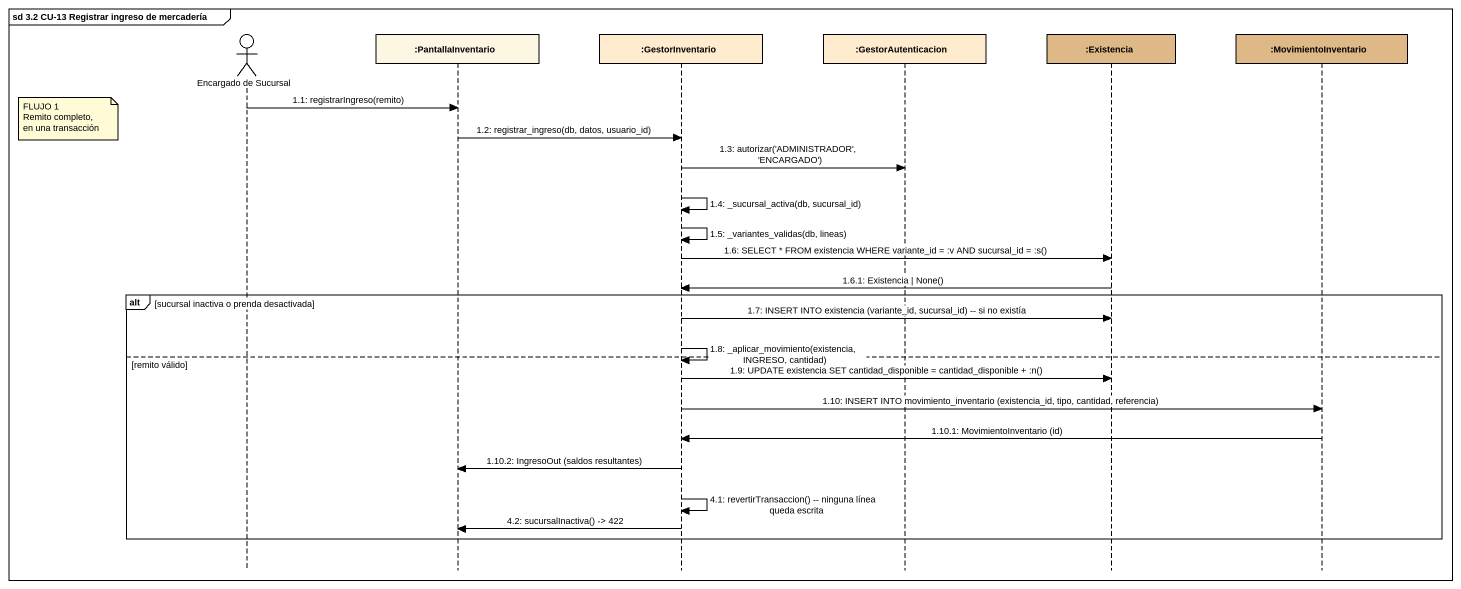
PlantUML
@startuml
mainframe sd 3.2 CU-13 Registrar ingreso de mercadería
hide footbox
actor "Encargado de Sucursal" as Encargado_de_Sucursal
participant ":PantallaInventario" as PantallaInventario
participant ":GestorInventario" as GestorInventario #FFEBCD
participant ":GestorAutenticacion" as GestorAutenticacion #FFEBCD
participant ":Existencia" as Existencia #DEB887
participant ":MovimientoInventario" as MovimientoInventario #DEB887

Encargado_de_Sucursal -> PantallaInventario : 1.1: registrarIngreso(remito)
note left of Encargado_de_Sucursal
  FLUJO 1
  Remito completo,
  en una transacción
end note
PantallaInventario -> GestorInventario : 1.2: registrar_ingreso(db, datos, usuario_id)
GestorInventario -> GestorAutenticacion : 1.3: autorizar('ADMINISTRADOR', 'ENCARGADO')
GestorInventario -> GestorInventario : 1.4: _sucursal_activa(db, sucursal_id)
GestorInventario -> GestorInventario : 1.5: _variantes_validas(db, lineas)
GestorInventario -> Existencia : 1.6: SELECT * FROM existencia WHERE variante_id = :v AND sucursal_id = :s()
Existencia -> GestorInventario : 1.6.1: Existencia | None()
alt sucursal inactiva o prenda desactivada
  GestorInventario -> Existencia : 1.7: INSERT INTO existencia (variante_id, sucursal_id) -- si no existía
  GestorInventario -> GestorInventario : 1.8: _aplicar_movimiento(existencia, INGRESO, cantidad)
else remito válido
  GestorInventario -> Existencia : 1.9: UPDATE existencia SET cantidad_disponible = cantidad_disponible + :n()
  GestorInventario -> MovimientoInventario : 1.10: INSERT INTO movimiento_inventario (existencia_id, tipo, cantidad, referencia)
  MovimientoInventario -> GestorInventario : 1.10.1: MovimientoInventario (id)
  GestorInventario -> PantallaInventario : 1.10.2: IngresoOut (saldos resultantes)
  GestorInventario -> GestorInventario : 4.1: revertirTransaccion() -- ninguna línea queda escrita
  GestorInventario -> PantallaInventario : 4.2: sucursalInactiva() -> 422
end
@enduml
